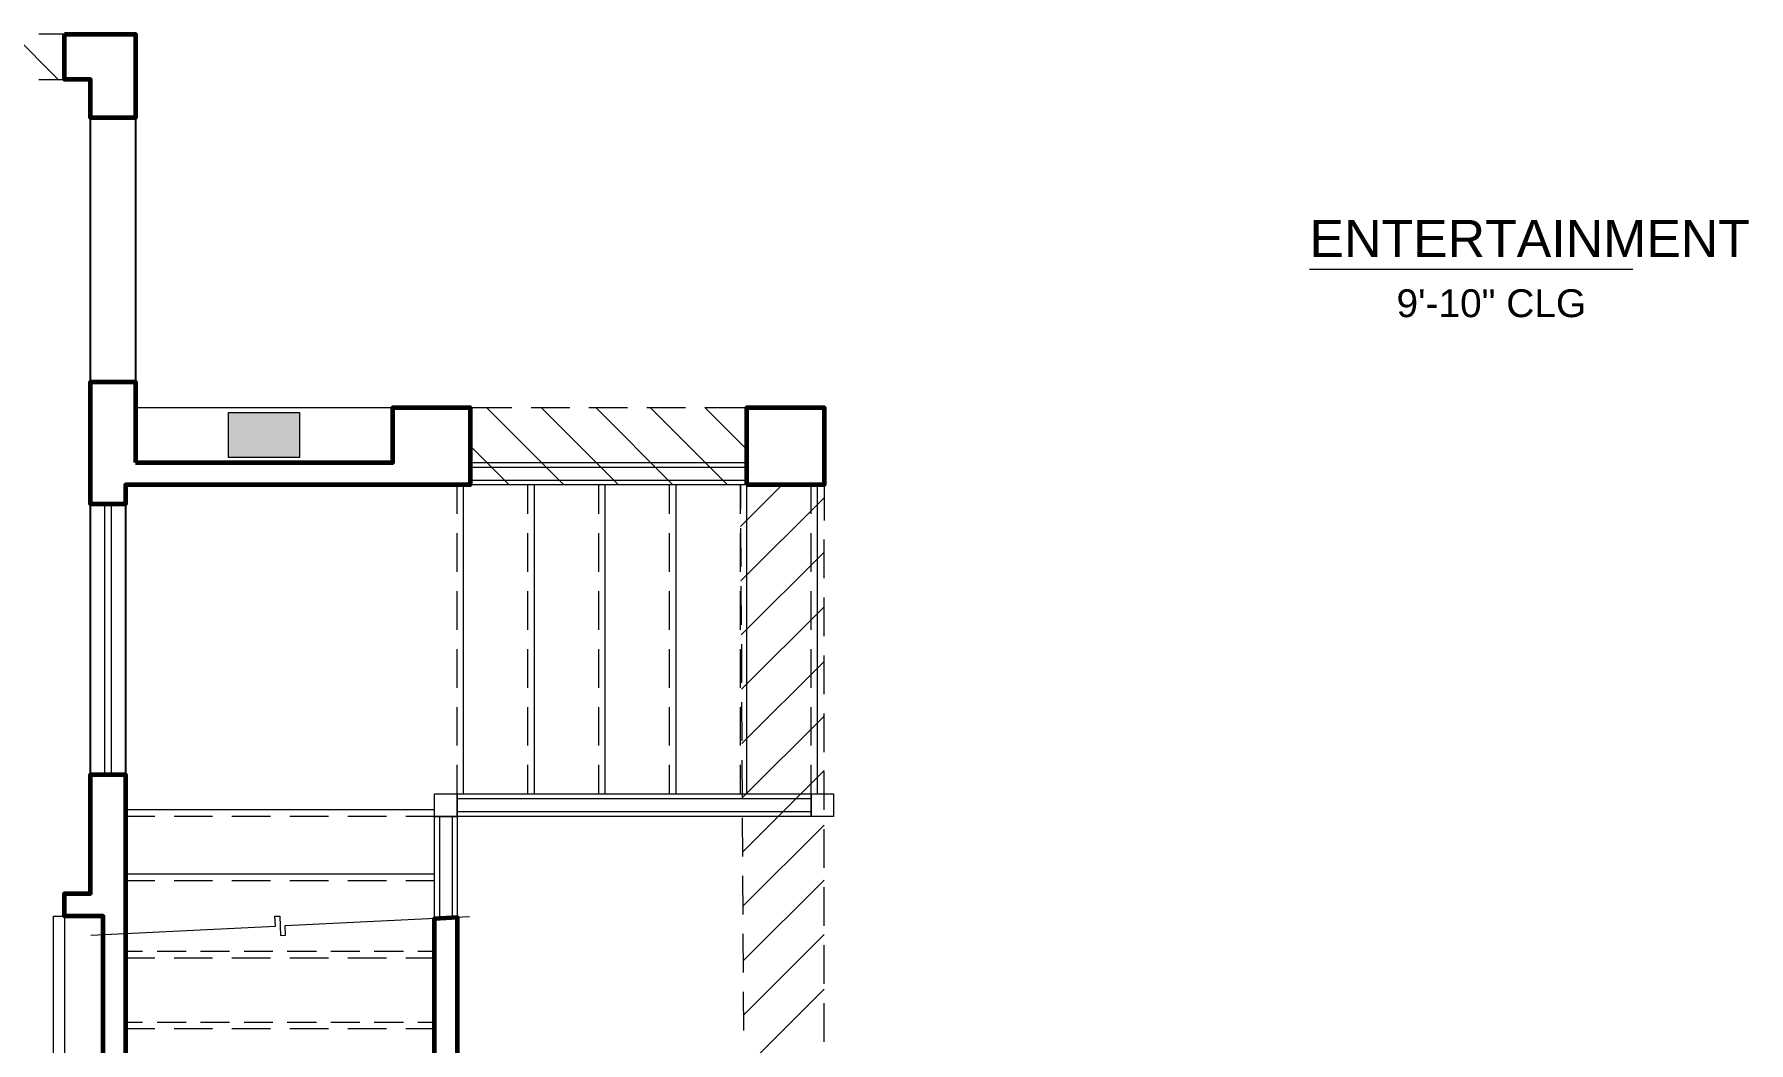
# Model space of a CAD drawing. Extents: x 6 to 1186, y -84 to 3560.
# Drawn here: x 445.9 to 712.3, y 665.6 to 822.2 of the extents above; entities that cross this region are included whole.
import ezdxf

# ---------------------------------------------------------------- set-up
doc = ezdxf.new("R2010")
doc.units = 0
doc.header["$LTSCALE"] = 24
doc.header["$MEASUREMENT"] = 0
for name, color, linetype in [('GEC_BKGD', 8, 'Continuous'), ('PDF3_0', 8, 'Continuous'), ('PDF3_00-FP-A-0$A-ANNO-KEYN', 8, 'Continuous'), ('PDF3_00-FP-A-0$A-DRWDW', 8, 'Continuous'), ('PDF3_00-FP-A-0$A-DRWDW-MINR', 8, 'Continuous'), ('PDF3_00-FP-A-0$A-MLWK-MINR', 8, 'Continuous'), ('PDF3_00-FP-A-0$A-SOFFIT', 8, 'Continuous'), ('PDF3_00-FP-A-0$A-SOFFIT-PATT', 8, 'Continuous'), ('PDF3_00-FP-A-0$A-STR-GRDRL-MINR', 8, 'Continuous'), ('PDF3_00-FP-A-0$A-STR-NOSG-ABV', 8, 'Continuous'), ('PDF3_00-FP-A-0$A-STR-RISR', 8, 'Continuous'), ('PDF3_00-FP-A-0$A-STR-RISR-ABV', 8, 'Continuous'), ('PDF3_00-FP-A-0$A-WALL', 8, 'Continuous'), ('PDF3_00-FP-A-0$A-WALL-PRTHT', 8, 'Continuous'), ('PDF3_A-ANNO-RMNM', 8, 'Continuous'), ('PDF3_Text', 8, 'Continuous')]:
    doc.layers.add(name, color=color, linetype=linetype)
doc.styles.add('PDF Arial', font='arial.ttf')

# ---------------------------------------------------------------- blocks, each defined once
blk = doc.blocks.new('210311_BorsteinRes_CDProgress - Copy2')
at = {"layer": 'PDF3_00-FP-A-0$A-ANNO-KEYN', "true_color": 0xffffff, "transparency": 33554559}
for points in [[(13.2292, 12.0558), (13.4583, 12.0558), (13.4583, 12.2017)], [(13.2292, 12.0558), (13.4583, 12.2017), (13.2292, 12.2017)]]:
    blk.add_hatch(color=7, dxfattribs=at).paths.add_polyline_path(points)
at = {"layer": 'PDF3_0', "lineweight": 18}
for points in [[(14.9067, 12.04), (14.9067, 11.9675), (14.0108, 11.9675), (14.0108, 12.04)], [(13.8958, 10.8942), (13.8958, 10.9675), (13.9692, 10.9675), (13.9692, 10.8942)], [(13.9692, 10.8942), (13.9692, 10.9675), (15.115, 10.9675), (15.115, 10.8942)], [(15.115, 10.8942), (15.115, 10.9675), (15.1875, 10.9675), (15.1875, 10.8942)]]:
    blk.add_lwpolyline(points, close=True, dxfattribs=at)
for points in [[(13.99, 10.9675), (13.99, 11.9675)], [(14.2192, 10.9675), (14.2192, 11.9675)], [(14.4483, 10.9675), (14.4483, 11.9675)], [(14.6775, 10.9675), (14.6775, 11.9675)], [(14.9067, 10.9675), (14.9067, 11.9675)], [(15.1358, 10.9675), (15.1358, 11.9675)], [(13.8958, 10.5642), (13.8958, 10.8942), (13.9692, 10.8942), (13.8958, 10.8942), (13.8958, 10.9675)], [(13.9692, 10.9675), (13.9692, 10.8942), (13.9692, 10.5683)], [(13.8958, 10.915), (12.8958, 10.915)], [(13.8958, 10.7067), (12.8958, 10.7067)]]:
    blk.add_lwpolyline(points, dxfattribs=at)
at = {"layer": 'PDF3_0', "lineweight": 9}
blk.add_lwpolyline([(12.7833, 10.51), (13.3808, 10.5392), (13.3792, 10.5708), (13.395, 10.5717), (13.3975, 10.5092), (13.4133, 10.51), (13.4117, 10.5408), (14.0092, 10.57)], dxfattribs=at)
at = {"layer": 'PDF3_00-FP-A-0$A-ANNO-KEYN', "lineweight": 18}
blk.add_lwpolyline([(13.2292, 12.0558), (13.2292, 12.2017), (13.4583, 12.2017), (13.4583, 12.0558)], close=True, dxfattribs=at)
at = {"layer": 'PDF3_00-FP-A-0$A-DRWDW', "lineweight": 18}
blk.add_lwpolyline([(12.6617, 9.9058), (12.6617, 10.5717), (12.6983, 10.5717), (12.6983, 9.905)], dxfattribs=at)
at = {"layer": 'PDF3_00-FP-A-0$A-DRWDW-MINR', "lineweight": 9}
blk.add_lwpolyline([(12.8492, 11.905), (12.8492, 11.03), (12.8283, 11.03), (12.8283, 11.905)], close=True, dxfattribs=at)
at = {"layer": 'PDF3_00-FP-A-0$A-MLWK-MINR', "lineweight": 9}
blk.add_lwpolyline([(13.7608, 12.2175), (13.7608, 12.04), (12.9275, 12.04), (12.9275, 12.2175)], close=True, dxfattribs=at)
at = {"layer": 'PDF3_00-FP-A-0$A-SOFFIT', "lineweight": 9}
for points in [[(12.6983, 13.4258), (12.615, 13.4258)], [(12.615, 13.28), (12.6983, 13.28)], [(14.0108, 12.2175), (14.1458, 12.2175)], [(14.2083, 12.2175), (14.3333, 12.2175)], [(14.3958, 12.2175), (14.5208, 12.2175)], [(14.5833, 12.2175), (14.7083, 12.2175)], [(14.7708, 12.2175), (14.9067, 12.2175)], [(14.1458, 11.9675), (14.0108, 11.9675)], [(14.3333, 11.9675), (14.2083, 11.9675)], [(14.5208, 11.9675), (14.3958, 11.9675)], [(14.7083, 11.9675), (14.5833, 11.9675)], [(14.9067, 11.9675), (14.7708, 11.9675)], [(14.99, 11.9675), (14.8858, 11.9675), (14.8858, 11.8892)], [(15.0525, 11.9675), (15.1567, 11.9675), (15.1567, 11.8525)], [(14.8867, 11.8267), (14.8875, 11.7017)], [(15.1567, 11.665), (15.1567, 11.79)], [(14.8875, 11.6392), (14.8883, 11.5142)], [(15.1567, 11.4775), (15.1567, 11.6025)], [(14.8892, 11.4517), (14.8892, 11.3267)], [(15.1567, 11.29), (15.1567, 11.415)], [(14.89, 11.2642), (14.8908, 11.1392)], [(15.1567, 11.1025), (15.1567, 11.2275)], [(14.8908, 11.0767), (14.8917, 10.9517)], [(15.1567, 10.915), (15.1567, 11.04)], [(14.8917, 10.8892), (14.8925, 10.7642)], [(15.1567, 10.7275), (15.1567, 10.8525)], [(14.8933, 10.7017), (14.8942, 10.5767)], [(15.1567, 10.54), (15.1567, 10.665)], [(14.8942, 10.5142), (14.895, 10.3892)], [(15.1567, 10.3525), (15.1567, 10.4775)], [(14.895, 10.3267), (14.8958, 10.2017)], [(15.1567, 10.165), (15.1567, 10.29)]]:
    blk.add_lwpolyline(points, dxfattribs=at)
at = {"layer": 'PDF3_00-FP-A-0$A-SOFFIT-PATT', "lineweight": 9}
for points in [[(12.6775, 13.28), (12.5317, 13.4258)], [(14.3142, 11.9675), (14.0642, 12.2175)], [(14.4908, 11.9675), (14.2408, 12.2175)], [(14.6675, 11.9675), (14.4175, 12.2175)], [(14.8442, 11.9675), (14.5942, 12.2175)], [(14.9067, 12.0817), (14.7708, 12.2175)], [(14.1375, 11.9675), (14.0108, 12.0933)], [(15.0208, 11.9675), (14.8867, 11.8325)], [(15.1567, 11.9258), (14.8875, 11.6567)], [(15.1567, 11.7492), (14.8883, 11.4817)], [(15.1567, 11.5725), (14.89, 11.3058)], [(15.1567, 11.3958), (14.8908, 11.13)], [(15.1567, 11.2192), (14.8917, 10.9542)], [(15.1567, 11.0425), (14.8925, 10.7783)], [(15.1567, 10.8658), (14.8933, 10.6025)], [(15.1567, 10.6883), (14.895, 10.4267)], [(15.1567, 10.5117), (14.8958, 10.2508)], [(15.1567, 10.335), (14.8967, 10.075)]]:
    blk.add_lwpolyline(points, dxfattribs=at)
at = {"layer": 'PDF3_00-FP-A-0$A-STR-GRDRL-MINR', "lineweight": 9}
for points in [[(14.0108, 12.0242), (14.9067, 12.0242)], [(14.0108, 11.9825), (14.9067, 11.9825)], [(13.9692, 10.9517), (15.115, 10.9517)], [(13.9117, 10.8942), (13.9117, 10.565)], [(13.9533, 10.8942), (13.9533, 10.5675)], [(13.9692, 10.91), (15.115, 10.91)]]:
    blk.add_lwpolyline(points, dxfattribs=at)
at = {"layer": 'PDF3_00-FP-A-0$A-STR-NOSG-ABV', "lineweight": 18}
for points in [[(12.9508, 10.4567), (12.8958, 10.4567)], [(13.0917, 10.4567), (12.9975, 10.4567)], [(13.2317, 10.4567), (13.1383, 10.4567)], [(13.3725, 10.4567), (13.2792, 10.4567)], [(13.5133, 10.4567), (13.4192, 10.4567)], [(13.6542, 10.4567), (13.56, 10.4567)], [(13.795, 10.4567), (13.7008, 10.4567)], [(13.8958, 10.4567), (13.8417, 10.4567)], [(12.9508, 10.2275), (12.8958, 10.2275)], [(13.0917, 10.2275), (12.9975, 10.2275)], [(13.2317, 10.2275), (13.1383, 10.2275)], [(13.3725, 10.2275), (13.2792, 10.2275)], [(13.5133, 10.2275), (13.4192, 10.2275)], [(13.6542, 10.2275), (13.56, 10.2275)], [(13.795, 10.2275), (13.7008, 10.2275)], [(13.8958, 10.2275), (13.8417, 10.2275)]]:
    blk.add_lwpolyline(points, dxfattribs=at)
at = {"layer": 'PDF3_00-FP-A-0$A-STR-RISR', "lineweight": 9}
for points in [[(13.9692, 11.8733), (13.9692, 11.9675)], [(14.1983, 11.8733), (14.1983, 11.9675)], [(14.4275, 11.8733), (14.4275, 11.9675)], [(14.6567, 11.8733), (14.6567, 11.9675)], [(14.8858, 11.8733), (14.8858, 11.9675)], [(15.115, 11.8733), (15.115, 11.9675)], [(13.9692, 11.6858), (13.9692, 11.8108)], [(14.1983, 11.6858), (14.1983, 11.8108)], [(14.4275, 11.6858), (14.4275, 11.8108)], [(14.6567, 11.6858), (14.6567, 11.8108)], [(14.8858, 11.6858), (14.8858, 11.8108)], [(15.115, 11.6858), (15.115, 11.8108)], [(13.9692, 11.4983), (13.9692, 11.6233)], [(14.1983, 11.4983), (14.1983, 11.6233)], [(14.4275, 11.4983), (14.4275, 11.6233)], [(14.6567, 11.4983), (14.6567, 11.6233)], [(14.8858, 11.4983), (14.8858, 11.6233)], [(15.115, 11.4983), (15.115, 11.6233)], [(13.9692, 11.3108), (13.9692, 11.4358)], [(14.1983, 11.3108), (14.1983, 11.4358)], [(14.4275, 11.3108), (14.4275, 11.4358)], [(14.6567, 11.3108), (14.6567, 11.4358)], [(14.8858, 11.3108), (14.8858, 11.4358)], [(15.115, 11.3108), (15.115, 11.4358)], [(13.9692, 11.1233), (13.9692, 11.2483)], [(14.1983, 11.1233), (14.1983, 11.2483)], [(14.4275, 11.1233), (14.4275, 11.2483)], [(14.6567, 11.1233), (14.6567, 11.2483)], [(14.8858, 11.1233), (14.8858, 11.2483)], [(15.115, 11.1233), (15.115, 11.2483)], [(13.9692, 10.9675), (13.9692, 11.0608)], [(14.1983, 10.9675), (14.1983, 11.0608)], [(14.4275, 10.9675), (14.4275, 11.0608)], [(14.6567, 10.9675), (14.6567, 11.0608)], [(14.8858, 10.9675), (14.8858, 11.0608)], [(15.115, 10.9675), (15.115, 11.0608)], [(12.99, 10.8942), (12.8958, 10.8942)], [(13.1775, 10.8942), (13.0525, 10.8942)], [(13.365, 10.8942), (13.24, 10.8942)], [(13.5525, 10.8942), (13.4275, 10.8942)], [(13.74, 10.8942), (13.615, 10.8942)], [(13.8958, 10.8942), (13.8025, 10.8942)], [(12.99, 10.6858), (12.8958, 10.6858)], [(13.1775, 10.6858), (13.0525, 10.6858)], [(13.365, 10.6858), (13.24, 10.6858)], [(13.5525, 10.6858), (13.4275, 10.6858)], [(13.74, 10.6858), (13.615, 10.6858)], [(13.8958, 10.6858), (13.8025, 10.6858)]]:
    blk.add_lwpolyline(points, dxfattribs=at)
at = {"layer": 'PDF3_00-FP-A-0$A-STR-RISR-ABV', "lineweight": 9}
for points in [[(12.99, 10.4358), (12.8958, 10.4358)], [(13.1775, 10.4358), (13.0525, 10.4358)], [(13.365, 10.4358), (13.24, 10.4358)], [(13.5525, 10.4358), (13.4275, 10.4358)], [(13.74, 10.4358), (13.615, 10.4358)], [(13.8958, 10.4358), (13.8025, 10.4358)], [(12.99, 10.2067), (12.8958, 10.2067)], [(13.1775, 10.2067), (13.0525, 10.2067)], [(13.365, 10.2067), (13.24, 10.2067)], [(13.5525, 10.2067), (13.4275, 10.2067)], [(13.74, 10.2067), (13.615, 10.2067)], [(13.8958, 10.2067), (13.8025, 10.2067)]]:
    blk.add_lwpolyline(points, dxfattribs=at)
at = {"layer": 'PDF3_00-FP-A-0$A-WALL', "lineweight": 60}
for points in [[(12.6983, 13.4258), (12.9275, 13.4258), (12.9275, 13.155), (12.7817, 13.155), (12.7817, 13.28), (12.6983, 13.28)], [(12.9275, 12.04), (13.7608, 12.04), (13.7608, 12.2175), (14.0108, 12.2175), (14.0108, 11.9675), (12.8958, 11.9675), (12.8958, 11.905), (12.7817, 11.905), (12.7817, 12.3008), (12.9275, 12.3008)], [(14.9067, 11.9675), (14.9067, 12.2175), (15.1567, 12.2175), (15.1567, 11.9675)]]:
    blk.add_lwpolyline(points, close=True, dxfattribs=at)
blk.add_lwpolyline([(11.25, 8.3733), (13.8958, 8.3733), (13.8958, 9.905), (12.8233, 9.905), (12.8233, 10.5717), (12.6983, 10.5717), (12.6983, 10.6442), (12.7817, 10.6442), (12.7817, 11.03), (12.8958, 11.03), (12.8958, 9.9775), (13.8958, 9.9775), (13.8958, 10.5642), (13.9692, 10.5683), (13.9692, 8.3733), (14.0942, 8.3733), (14.0942, 8.3008), (12.6567, 8.3008), (12.6567, 8.2175), (12.5833, 8.2175)], dxfattribs=at)
at = {"layer": 'PDF3_00-FP-A-0$A-WALL-PRTHT', "lineweight": 25}
for points in [[(12.9275, 13.155), (12.9275, 12.3008), (12.7817, 12.3008), (12.7817, 13.155)], [(12.8958, 11.905), (12.8958, 11.03), (12.7817, 11.03), (12.7817, 11.905)]]:
    blk.add_lwpolyline(points, close=True, dxfattribs=at)
at = {"layer": 'PDF3_A-ANNO-RMNM', "lineweight": 18}
blk.add_lwpolyline([(17.775, 12.665), (16.7283, 12.665)], dxfattribs=at)
at = {"layer": 'PDF3_Text', "attachment_point": 7, "style": 'PDF Arial'}
for s, insert, char_height in [('ENTERTAINMENT', (16.7283, 12.705), 0.120082), ('9\'-10" CLG', (17.01, 12.509), 0.09006)]:
    blk.add_mtext(s, dxfattribs=dict(at, insert=insert, char_height=char_height))

msp = doc.modelspace()

# ---------------------------------------------------------------- block references
at = {"layer": 'GEC_BKGD', "xscale": 48, "yscale": 48, "zscale": 48}
msp.add_blockref('210311_BorsteinRes_CDProgress - Copy2', (-158.88, 177.79), dxfattribs=at)

doc.saveas('drawing.dxf')
